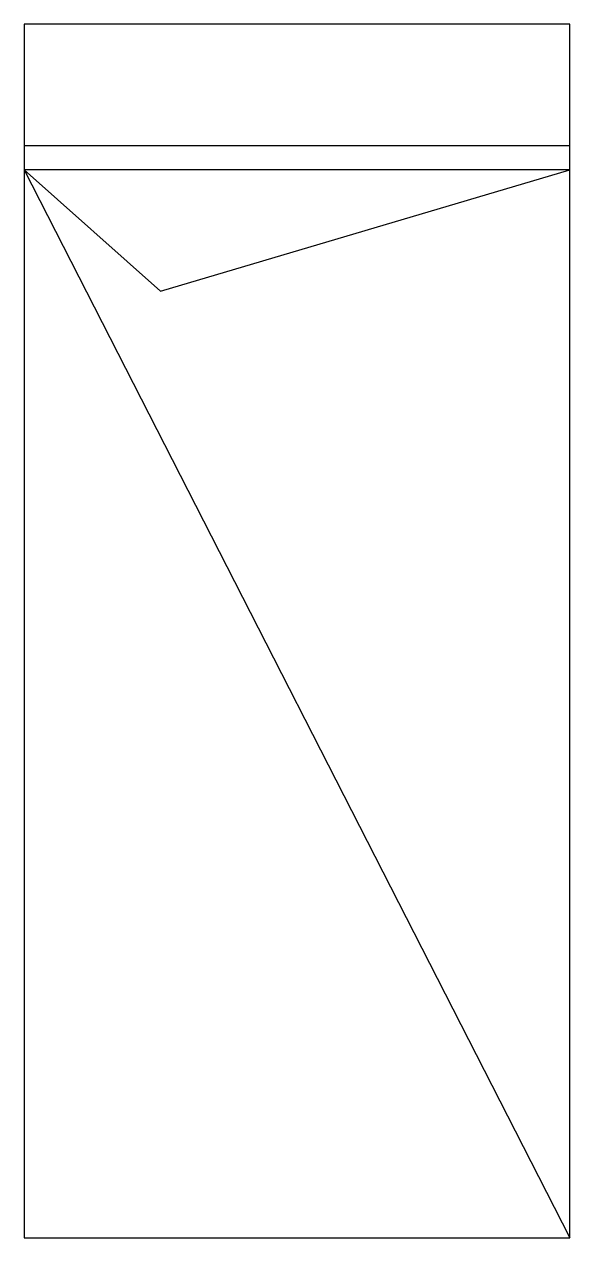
# Model space of a CAD drawing. Extents: x 1359 to 1449, y 1588 to 1788.
import ezdxf

# ---------------------------------------------------------------- set-up
doc = ezdxf.new("R2010")
doc.units = 0
doc.header["$MEASUREMENT"] = 0
doc.layers.get('0').update_dxf_attribs({"linetype": 'CONTINUOUS'})

msp = doc.modelspace()

# ---------------------------------------------------------------- linework, layer by layer
for p, q in [((1449.36, 1788.14), (1359.36, 1788.14)), ((1359.36, 1788.14), (1359.36, 1588.14)), ((1449.36, 1588.14), (1449.36, 1788.14)), ((1359.36, 1768.14), (1449.36, 1768.14)), ((1359.36, 1764.14), (1381.86, 1744.14)), ((1449.36, 1764.14), (1359.36, 1764.14)), ((1359.36, 1764.14), (1449.36, 1588.14)), ((1381.86, 1744.14), (1449.36, 1764.14)), ((1359.36, 1588.14), (1449.36, 1588.14))]:
    msp.add_line(p, q)

doc.saveas('drawing.dxf')
